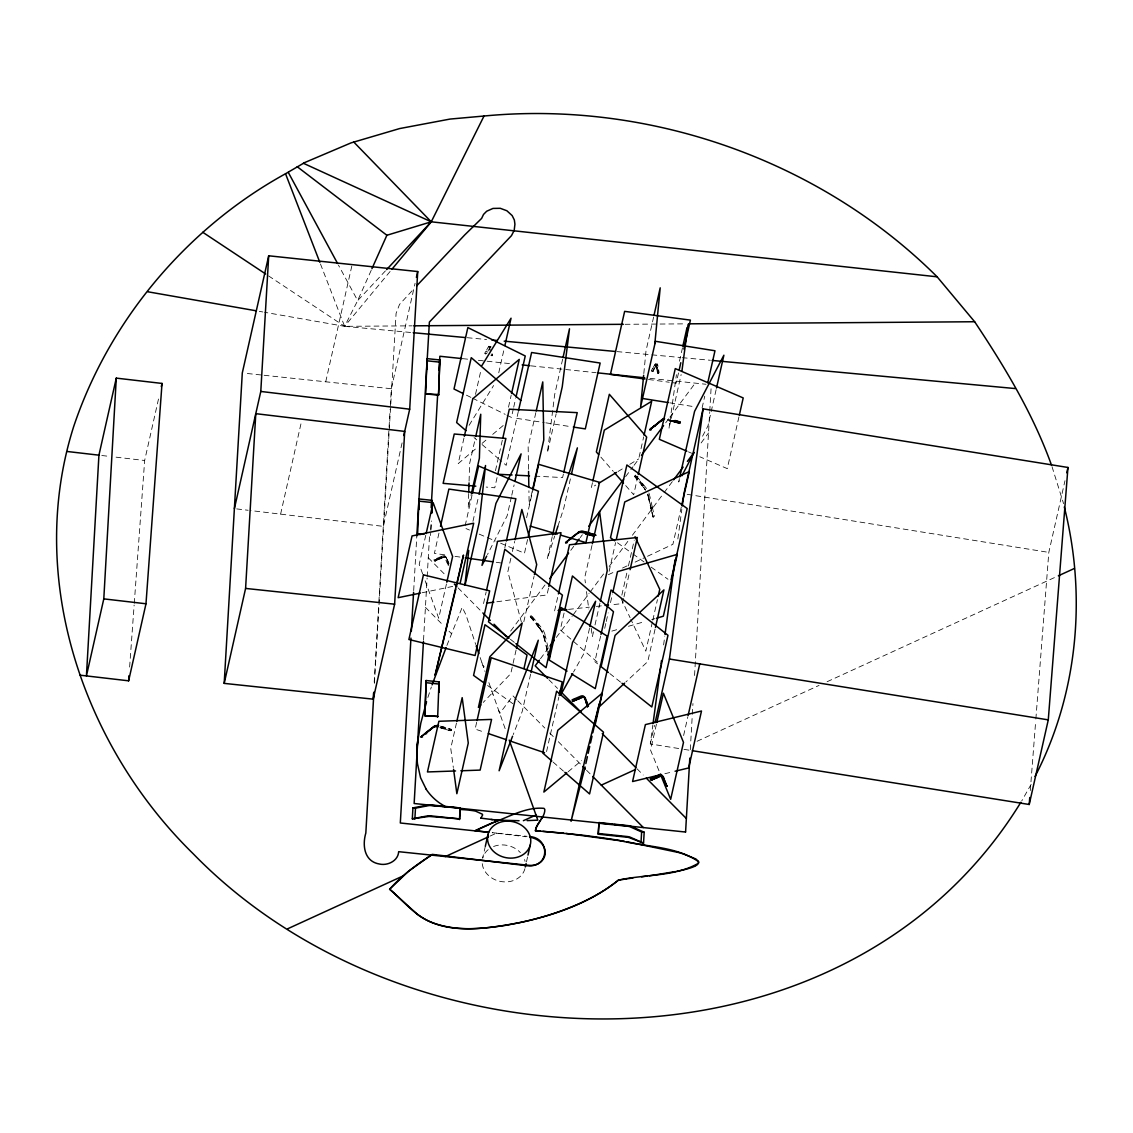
<?xml version="1.0" encoding="UTF-8"?>
<svg xmlns="http://www.w3.org/2000/svg" width="1133" height="1133" viewBox="0 0 1133 1133"><rect width="100%" height="100%" fill="white"/><g stroke="black" fill="none" stroke-linecap="round" stroke-linejoin="round"><path stroke-width="0.75" stroke-dasharray="5 3.75" d="M653.09 371.058L651.362 370.604L652.792 368.154L654.506 368.225L653.061 371.185L656.29 365.166M433.712 560.014L438.967 558.427M652.282 507.046L654.364 516.166L652.877 516.917L654.067 515.94M468.694 493.492L468.269 507.57L470.946 495.659M469.076 481.185L469.629 463.581L475.378 438.06M486.227 351.103L487.176 351.881M652.75 368.636L653.543 369.4L654.477 368.636M374.428 683.355L396.083 313.388L399.51 304.437L414.395 288.278M413.687 590.548L416.817 535.951M423.53 640.216L427.113 578.113M427.183 576.725L429.534 535.852M430.809 529.352L431.248 521.619M430.696 533.317L430.455 535.541M430.88 530.216L431.404 520.939M690.294 749.72L692.249 715.829M692.334 714.286L692.957 703.508M694.557 675.523L709.697 412.355M709.754 411.251L711.184 386.537M374.202 682.193L378.705 605.05M378.875 601.963L390.106 409.381M390.304 405.94L391.31 388.732L415.075 283.278M129.629 667.054L134.133 605.079M134.261 603.365L144.656 460.494L158.762 397.881M1030.294 790.537L1035.718 720.758M1035.859 719.016L1048.818 552.394L1064.978 480.732M448.229 565.466L447.521 562.719M643.813 373.564L645.994 350.89L653.67 316.815M656.715 367.234L657.707 373.366L656.715 367.234L657.565 367.262L658.67 373.38L657.933 366.412M657.565 367.262L657.636 368.055M487.941 351.103L489.909 347.364L488.394 349.984M669.702 423.19L669.008 428.401L670.906 419.989M669.929 421.462L676.429 374.683M678.724 748.516L650.3 743.942L652.863 724.837M663.612 644.932L664.774 636.236M677.86 538.954L681.825 509.425M487.133 352.632L486.496 353.765L484.825 353.085L486.255 350.621L487.969 350.706M280.602 514.141L301.336 422.142M325.723 381.793L351.797 266.085M402.102 442.876L383.294 526.363L250.435 510.544M425.781 535.243L419.21 564.404L422.751 574.19M438.967 533.077L434.392 553.386L448.13 555.354M434.845 561.161L441.388 558.045L440.765 557.507L433.939 560.594M463.964 438.018L458.185 463.624L476.766 447.889M475.506 394.369L480.888 370.477M492.274 353.878L492.515 355.592L491.212 355.677M446.444 583.934L438.712 618.25L425.116 580.719M498.747 372.814L504.128 348.922M472.008 495.277L464.643 528.006L469.487 530.046M472.957 521.35L478.678 495.957M508.49 407.2L511.181 395.247M495.461 470.691L502.386 439.944M497.061 477.588L494.767 487.799L486.156 487.063M513.32 408.886L511.408 417.426L506.748 415.117M513.716 407.186L515.628 398.646M518.291 411.605L506.196 465.351L499.497 459.559M456.472 723.01L450.75 748.346L453.327 767.537M483.536 603.577L486.184 591.808M511.394 496.948L507.117 515.883L487.487 554.547M511.776 495.22L514.113 484.882M504.822 547.791L505.969 542.721M535.838 412.653L528.148 446.813L528.544 469.671M510.87 558.257L507.839 571.712L521.322 621.805M512.385 551.516L514.665 541.432M476.667 722.273L475.138 729.071L485.051 732.456M532.227 491.184L529.153 504.836L528.913 490.773M526.618 517.71L532.439 491.864M562.648 359.147L554.66 394.61L547.409 452.648L556.161 413.814M527.581 539.478L524.48 553.258L496.976 541.659M516.096 649.974L510.771 673.639L483.21 702.446M523.814 621.762L534.054 576.329M530.357 616.692L531.221 615.474M530.938 616.055L538.911 625.756L538.005 626.053M563.37 474.132L562.605 477.545L534.748 476.129M552.253 536.674L547.211 559.051L554.703 536.065M485.335 846.252L482.658 858.148A21.782 18.326 12.7 0 1 488.323 849.523M570.395 478.877L563.795 508.151L557.903 526.222M548.499 588.211L546.984 594.938L495.532 601.949M530.612 674.206L522.186 711.581L513.221 734.595M554.604 610.871L558.045 595.618M592.474 482.686L591.327 487.771L595.774 485.066M564.078 613.066L560.283 629.92L601.34 665.623M591.978 545.44L584.713 577.646L585.393 582.872M546.559 751.576L558.81 697.206M526.463 861.873L527.61 856.775M589.514 628.348L583.778 653.769L573.525 672.053M593.48 631.747L592.332 636.831L591.214 628.121M595.009 624.963L599.98 602.926M609.115 571.329L615.601 542.565M634.707 476.526L635.259 475.803L643.261 485.575L642.354 485.873M639.083 457.222L643.671 436.871M643.261 485.575L635.571 475.308M658.57 373.408L657.749 373.196M600.632 636.066L594.853 661.672L597.573 663.825M637.879 476.101L633.687 494.739L624.637 484.372M604.71 628.362L605.872 623.207M606.254 621.493L608.194 612.896M610.517 602.6L612.443 594.004M621.861 595.108L626.889 572.774M628.433 565.905L634.239 540.144M623.589 598.507L622.456 603.606L610.276 604.909M623.971 596.822L629.707 571.4M679.46 361.229L682.491 347.774M678.511 372.941L676.203 383.166L671.005 382.472M671.288 418.318L681.145 374.584M679.432 478.579L678.653 482.021L680.282 478.905M652.396 621.975L645.824 651.163L630.826 619.284M652.792 620.247L657.437 599.64M702.092 407.965L704.74 396.182M681.301 507.074L672.903 544.307L642.992 558.399M655.072 629.141L647.764 661.573L625.912 681.939M716.113 389.695L707.955 425.895L701.44 438.372M650.3 743.942L654.492 725.375M656.404 724.284L650.569 750.159L660.298 773.952M738.928 416.902L727.273 468.623L699.783 456.755M683.61 735.544L687.788 716.962M427.877 697.475L431.376 686.938M446.898 645.456L462.193 607.302L465.946 614.822L475.676 644.408M653.033 371.256L651.517 371.298M371.213 270.32L357.674 300.585L344.616 326.332L264.527 312.269M1031.129 784.362L1021.782 800.847M651.093 508.731L652.735 516.549M490.136 346.981L490.221 346.825A16.953 1.912 -87.5 0 1 491.056 346.981M656.644 364.543L656.758 364.344A16.953 1.912 -87.5 0 1 657.834 365.336M656.574 367.843L656.857 364.755A16.797 1.898 -87.5 0 1 657.791 365.562L657.834 365.817M489.796 347.562L489.725 347.689A16.953 1.912 -87.5 0 0 488.507 346.74L488.125 347.406M489.768 347.973L490.022 347.165M654.577 365.081L655.044 364.274A16.953 1.912 -87.5 0 1 656.12 365.251M656.715 368.664L655.667 364.67L656.361 365.038M489.768 347.619L490.178 351.145M489.994 347.576L489.13 347.151L489.626 347.93M654.69 364.883L653.217 367.432M486.68 349.899L487.997 347.633M654.931 367.503L656.503 364.784M440.765 557.507L439.278 558.3M441.388 558.045L439.916 558.838M469.104 425.314L493.591 385.532M547.89 648.147L546.644 649.082L547.636 653.344M448.725 563.866C444.986 564.22 446.813 552.451 440.015 558.796L443.442 557.408M483.579 667.436L484.131 666.7L482.899 665.453M510.643 631.081L545.455 584.331M570.763 550.326L573.935 546.064M580.252 537.566L582.362 534.734M625.614 476.639L632.993 466.725M634.055 465.309L638.276 459.644M665.694 422.807L668.852 418.544M669.915 417.128L695.223 383.124M540.469 658.74L547.876 648.798M556.331 637.44L572.179 616.14M573.241 614.723L589.089 593.437M590.151 592.007L604.937 572.137M609.172 566.458L628.192 540.908M632.412 535.229L663.06 494.059M664.122 492.643L672.577 481.284M701.115 442.946L708.507 433.018M268.578 275.914L344.616 326.332L390.743 270.688M651.107 508.689L652.24 507.981M385.418 270.886L357.674 300.585L338.441 265.065M635.627 475.081L634.579 476.172L644.521 488.663A16.797 8.101 43.5 0 1 645.541 490.079M441.813 728.222L441.516 727.244C459.092 733.263 449.702 727.967 440.978 726.494M441.346 727.825L439.986 727.372M653.33 517.271L651.447 509.043L652.495 507.952M450.41 730.431L451.458 729.326L440.51 726.126M548.075 648.189L547.097 649.223L544.619 638.446M482.077 443.385L487.388 438.896M492.699 434.392L504.638 424.28M568.143 771.771L581.64 760.498M617.981 471.54L622.414 468.835M629.821 464.318L638.7 458.907M434.888 561.132L436.743 560.198L434.973 561.005M608.35 574.714L614.653 571.754M622.527 568.044L628.829 565.07M635.117 562.11L641.42 559.135M490.136 836.055L496.551 833.123L527.157 836.324M697.036 741.294L819.074 685.394M827.104 681.726L1056.749 576.541M441.162 556.53L433.769 559.702L435.015 560.778M441.219 556.501L442.267 556.076A16.953 4.914 -49.1 0 1 445.467 556.742L449.178 565.962M440.51 558.626L443.527 557.153A16.953 4.914 -49.1 0 1 446.728 557.818L448.923 563.313M442.422 557.804L434.562 561.132M443.13 557.62L443.343 557.549M611.848 631.109L616.834 629.665M628.461 626.294L645.088 621.493M651.73 619.567L655.044 618.604M664.873 773.712L673.37 771.658M422.113 592.743L452.931 586.37M568.525 609.384L589.401 607.146M596.355 606.396L603.308 605.645M546.8 649.251L546.488 648.501M320.469 263.989L344.616 326.332L412.1 325.837M625.076 324.293L685.111 323.854M485.717 354.119L484.839 353.425M488.946 346.415L490.66 346.5M490.886 355.196L492.6 355.28M655.483 363.948L657.197 364.019M657.423 372.729L659.137 372.799L658.146 367.106M344.616 326.332L411.562 332.55M467.193 337.705L486.581 339.503M616.975 351.598L680.423 357.49M682.179 357.66L710.377 360.266M462.632 358.651L469.629 359.388M478.381 360.308L511.649 363.806M530.924 365.846L595.93 372.686M649.988 378.365L673.951 380.886M676.259 381.127L706.029 384.271M247.334 373.508L262.445 375.108M264.116 375.278L391.31 388.732M496.551 833.123L492.204 832.67L526.052 836.763M101.786 455.508L107.508 456.174M116.076 457.166L144.656 460.494M236.67 508.901L248.141 510.275M648.501 379.484L669.277 382.246M455.013 556.345L460.154 557.096M496.24 562.28L501.395 563.03M516.761 418.36L544.18 422.567M545.894 422.836L571.599 426.787M669.787 402.824L693.58 406.605M683.964 749.352L688.991 750.159M687.179 494.314L1048.818 552.394M259.315 311.348L262.785 311.957M450.368 730.785L440.015 727.754M440.992 727.797C458.369 731.21 450.764 731.436 441.346 728.08M443.669 728.052L441.516 727.244M441.672 728.179L443.145 728.604M479.188 534.139L485.66 536.872M487.275 537.552L495.362 540.965M688.453 451.869L691.697 453.257M657.622 373.324L657.14 371.1M466.414 395.162L471.073 397.456M472.617 398.221L505.205 414.352M617.499 542.806L631.52 552.932M632.922 553.938L644.139 562.039M651.149 567.109L667.974 579.26M487.587 685.493L512.81 703.664M609.781 673.54L620.629 682.165M510.416 639.281L514.524 642.553M474.047 437.593L476.724 439.901M482.077 444.533L498.152 458.412M447.747 562.393L448.923 563.413M444.957 556.091L446.416 557.351M553.102 762.084L563.526 771.176M637.029 768.783L643.19 775M428.274 557.748L445.637 575.295M458.044 587.843L481.61 611.664M548.854 679.644L557.549 688.425M425.427 607.345L442.805 624.92M449.008 631.194L451.501 633.701M516.577 699.5L512.895 695.775L499.752 713.45L498.761 710.646M517.809 700.746L544.817 728.052M549.732 733.023L553.414 736.733M558.328 741.704L581.654 765.285M586.568 770.256L591.468 775.213M634.522 476.526L637.27 479.656L634.537 476.398M530.173 616.706L539.11 627.484M600.872 457.123L613.321 471.399M636.718 476.412L644.635 486.071M539.266 627.668L530.23 616.352L531.278 615.247L541.291 627.54A16.953 8.186 43.5 0 1 545.157 635.117L545.228 635.443M539.379 627.526L540.257 628.631A16.953 8.186 43.5 0 1 544.123 636.222L544.166 636.434M644.918 486.425L645.64 487.36A16.953 8.186 43.5 0 1 646.49 488.521M643.87 487.516L644.606 488.45A16.953 8.186 43.5 0 1 645.64 489.909M643.686 487.572L644.465 488.578M539.336 627.753L540.172 628.843A16.797 8.101 43.5 0 1 543.84 636.137L543.911 636.463M643.247 487.048L641.122 484.372L643.247 487.176M538.897 627.229L536.773 624.538L541.631 631.194L543.982 636.774M644.507 488.776L645.286 489.895M621.082 598.55L630.075 617.683M446.742 558.796L448.725 563.71M446.813 558.937L446.529 558.243A16.797 4.872 -49.1 0 0 443.47 557.365M505.148 728.661L492.813 693.835M488.875 682.618L491.991 691.484M491.835 691.031L492.997 694.345M481.893 662.55L484.981 671.458M480.165 657.565L481.978 662.819M1052.033 466.725L1063.59 503.675M647.679 494.71L648.288 496.381M651.433 508.972L651.163 507.839M649.549 495.163L649.535 495.05A16.953 8.186 43.5 0 0 648.869 492.94M652.268 506.961L650.016 497.16M544.534 638.021L544.293 637.029M649.96 496.92L649.691 495.758M651.277 508.292L648.614 496.679M648.26 496.282L648.189 495.957A16.797 8.101 43.5 0 0 647.623 494.13M648.685 498.123L648.359 496.707M650.824 507.471L651.022 508.306M648.147 496.58L653.019 517.045M545.624 637.171L545.27 635.655M548.004 647.524L545.667 637.341M543.798 636.746L546.715 648.713M648.742 498.364L651.05 508.462M544.477 638.955L544.01 636.888M648.543 496.367L648.458 496.042A16.953 8.186 43.5 0 0 647.963 494.385M491.708 353.963L492.034 355.875M489.753 348.638L489.895 349.516M586.512 591.568L588.749 608.973M490.362 346.981A16.797 1.898 -87.5 0 1 490.816 346.967M524.933 868.671A21.782 18.326 12.7 0 1 502.344 881.729A21.782 18.326 12.7 0 1 482.233 863.516M493.577 846.493A21.782 18.326 12.7 0 1 520.373 852.611M524.551 859.536A21.782 18.326 12.7 0 1 525.061 861.406"/><path stroke-width="1.5" d="M572.264 700.024L579.94 698.126L578.453 698.905M650.328 779.022L660.072 776.402M416.986 750.797L416.944 754.89M468.75 491.736L469.034 482.941M416.986 750.938L417.341 744.848M417.001 750.287L417.086 748.403M419.026 509.453L418.828 501.126L431.673 502.471L431.786 500.304L418.941 498.959L417.61 534.195L420.825 534.535M427.099 369.103L426.886 360.79L439.731 362.135L438.528 395.205L425.682 393.859L427.014 358.623L439.859 359.968L438.528 395.205M439.08 692.362L438.995 681.868L426.15 680.522L424.818 715.759L437.82 716.424L424.818 715.759M116.288 378.125L98.925 455.169L86.434 675.919L103.797 598.875L116.288 378.125L162.019 383.436L145.987 603.776L128.624 680.82L80.117 675.183M224.192 683.383L245.592 588.424L255.789 413.672L404.693 431.404L394.624 604.186L373.21 699.16L224.192 683.383L242.292 372.969L268.705 255.789L417.723 271.552L409.693 409.183L403.759 435.554M234.389 508.632L260.788 391.451L268.705 255.789M373.918 692.136L365.832 833.038C362.121 845.685 364.415 861.448 379.258 863.983C387.528 865.994 398.193 860.924 398.66 851.676L527.567 865.173C549.802 868.43 550.369 837.712 529.536 836.579M410.953 638.091L400.317 822.997L487.856 832.217M411.35 631.053L413.573 592.304M416.817 535.951L429.393 322.069L511.479 235.65L514.184 230.41L514.92 224.207L514.354 220L512.158 215.582L506.862 210.752L500.262 208.302L492.968 208.43L486.68 211.234L483.536 214.42L481.624 218.414L464.672 234.984L416.675 285.842M412.313 818.805L412.936 807.886L427.835 805.039A6.472 3.47 3.3 0 1 431.163 804.912L460.267 807.971L459.63 818.904L430.384 816.525A5.183 2.776 3.3 0 0 427.707 816.624L412.313 818.805L427.198 815.958A6.472 3.47 3.3 0 1 430.54 815.831L459.63 818.904M423.459 641.49L414.14 803.509L428.161 804.954M431.163 507.683L437.635 394.992M439.052 370.364L439.859 356.258L461.91 358.58M439.731 362.135L439.859 359.968M431.786 512.343L431.786 500.304M431.857 513.207L432.084 507.924M414.862 819.074L415.485 808.155L428.345 805.69A5.183 2.776 3.3 0 1 431.022 805.591L460.267 807.971M424.974 715.079L426.15 680.522M437.664 717.104L438.995 681.868M459.488 819.584L460.111 808.65M598.224 834.185L599.003 822.572L628.107 825.631A6.472 3.47 3.3 0 1 631.237 826.439L644.181 832.217L643.544 843.136L629.821 837.882A5.183 2.776 3.3 0 0 627.314 837.245L598.224 834.185L599.003 822.572M640.995 842.867L641.632 831.948L630.458 826.963A5.183 2.776 3.3 0 0 627.951 826.311L598.847 823.252M685.592 831.948L689.813 758.09M373.21 699.16L373.578 692.985M417.142 747.568L417.553 742.611M128.624 680.82L128.992 675.665M692.348 750.697L1029.217 804.487L1029.755 797.519M1029.217 804.487L1048.28 719.866L1067.966 467.462L703.069 408.857L683.921 493.79L682.293 505.955M417.383 744.409L417.709 741.124M643.643 375.306L640.641 406.69L655.483 341.302L714.98 350.763L707.771 382.727M654.846 343.639L660.199 287.839L654.053 315.101M417.61 742.087L420.81 723.123L426.546 701.724M464.927 584.883L468.75 550.454M681.896 371.213L688.099 324.335M653.104 723.109L660.808 665.779M661.035 664.037L661.502 660.567M665.014 634.508L675.056 559.801M655.086 722.712L669.433 659.024L703.069 408.857M161.297 386.65L162.019 383.436M416.406 277.415L417.723 271.552M425.682 393.859L438.683 394.525M417.61 534.195L424.181 534.181M426.164 533.53L433.132 502.655L452.619 556.487L446.827 582.22M440.496 526.307L448.88 489.074L515.883 498.718L506.352 541.022M464.346 436.304L472.815 398.731L519.254 359.388L511.564 393.533M475.761 436.361L480.746 414.239L479.386 458.228L471.328 493.96M504.907 345.508L511.054 318.203L482.049 365.35M472.404 493.549L478.608 465.989L538.444 491.255L528.36 536.036M455.806 589.075L435.072 675.325L463.482 555.057L456.571 585.676M479.061 494.271L485.547 465.507L479.231 522.299L465.111 584.911M460.154 583.24L473.693 523.205L412.058 535.937L398.15 597.686L420.4 593.097M502.769 438.244L509.312 409.211L577.235 412.653L563.767 472.433M497.826 474.189L505.885 438.457L454.248 434.01L443.13 483.352L475.832 486.17M516.025 396.947L525.245 355.974L467.858 327.579L454.007 389.016L463.312 393.618M518.503 410.698L531.604 352.505L600.15 363.042L585.308 428.897L573.312 427.056M456.84 721.31L462.179 697.659L468.269 743.036L456.854 793.709L453.568 769.279M486.567 590.123L497.557 541.333L561.005 532.694L548.868 586.526M514.892 481.44L521.095 453.88L495.957 503.364L481.992 565.367L486.694 556.091M536.221 410.953L542.764 381.92L543.783 439.944L532.623 489.47M515.033 539.747L521.86 509.453L536.702 564.56L534.436 574.658M477.05 720.574L491.212 657.707L562.251 681.91L559.192 695.506M532.822 490.15L538.642 464.318L599.513 482.346L585.931 542.622L560.566 535.102M563.03 357.462L569.502 328.754L562.251 386.792L556.544 412.129M516.478 648.288L522.186 622.952L489.838 656.772L478.409 707.459L480.817 704.953M552.635 534.946L560.793 498.775L577.377 447.875L571.556 473.707M523.984 668.527L527.029 655.001L484.995 624.722L473.566 675.41L484.782 683.482M485.335 846.252L488.011 834.37M530.995 672.506L538.274 640.23L515.203 699.401L499.115 770.766L512.569 736.238M558.427 593.933L569.502 544.775L637.341 537.495L630.09 569.701M592.856 480.987L604.314 430.143L651.687 401.28L644.054 435.185M564.843 609.696L572.434 575.975L613.491 611.678L601.34 665.623M592.361 543.755L599.612 511.549L607.231 570.72L600.363 601.226M525.315 866.972L526.08 863.573M527.992 855.075L530.286 844.878A21.782 18.326 12.7 0 0 502.556 821.623A21.782 18.326 12.7 0 0 494.611 852.37A21.782 18.326 12.7 0 0 530.286 844.878M572.491 700.661L573.383 701.228M589.896 626.648L595.618 601.226L572.562 642.369L560.722 694.926L572.675 673.583M616.366 539.181L624.75 501.947L689.303 471.54L681.684 505.389M601.014 634.367L611.013 589.981L667.974 635.287L651.815 706.978L621.989 683.256M638.261 474.401L646.674 437.111L609.342 394.312L596.355 451.94L598.606 454.531M612.84 592.29L617.485 571.669L677.293 554.363L663.357 616.196L656.715 618.122M585.86 763.557L587.404 756.717M588.169 753.303L589.712 746.463M590.477 743.036L592.021 736.209M592.8 732.782L599.343 703.72L585.308 758.062L571.06 821.326L585.095 766.984M594.952 725.687L602.303 693.084L557.79 730.289L543.868 792.066L566.797 772.89M682.873 346.089L687.037 327.593M679.276 369.528L680.806 362.716M683.879 349.077L690.408 320.115L624.637 311.363L610.418 374.414L645.045 379.017M679.828 476.851L694.586 411.336L723.888 355.21L716.509 387.968M658.202 596.199L659.76 589.33L635.018 536.702M655.455 627.427L663.924 589.882L615.077 635.401L598.918 707.091L624.623 683.128M671.161 579.6L687.179 508.519L626.889 464.969L610.489 537.736L614.695 540.781M656.786 722.557L663.4 693.226L683.496 742.384L670.665 799.317L660.298 773.952M651.461 780.17L650.569 779.589M739.325 415.174L743.206 397.938L675.268 368.607L659.335 439.292L686.839 451.161M688.085 715.645L699.755 663.881M1066.762 472.773L1067.966 467.462M555.227 534.422L557.903 526.222M432.098 684.856L446.09 647.566M371.921 268.719L386.877 235.267L431.248 221.813L937.133 276.82L974.649 321.744C1004.702 366.851 1033.084 413.927 1051.495 465.111M1035.024 776.502C1077.681 694.317 1086.859 596.454 1064.298 506.975M391.876 269.328L431.248 221.813L484.032 116.019C648.685 100.228 819.697 159.895 937.133 276.82M681.91 475.789L694.118 452.393M542.537 817.006L540.923 819.669M579.317 697.588L577.83 698.367M657.395 776.516L655.908 777.295M586.073 702.8L588.254 706.185M664.15 781.728L666.785 786.274L665.538 785.197M1020.875 802.277C846.861 1085.57 412.171 1078.658 193.205 853.772C82.596 745.486 25.847 577.306 73.631 426.702C109.264 320.186 187.172 227.832 285.53 173.746L304.692 162.571L351.046 142.885L399.637 128.567L449.999 119.078L484.032 116.019M540.384 820.519L537.339 825.447A35.279 29.656 12.5 0 0 536.036 828.025L535.427 830.829L540.427 831.14M549.675 578.651L568.653 553.159M574.983 544.647L579.204 538.982M588.693 526.236L623.504 479.471M641.434 455.395L663.584 425.64M539.421 660.157L535.187 665.836L547.607 678.384M549.987 645.952L554.221 640.272M673.625 479.868L683.142 467.079M687.377 461.4L693.708 452.888M679.715 423.062L680.168 422.255L674.956 420.725M386.622 269.597L431.248 221.813L353.765 142.036M660.199 421.334L649.691 429.69L654.492 425.881M654.279 426.036L662.479 419.267A16.953 8.186 43.5 0 1 664.434 418.403M571.358 537.821L565.565 542.707L571.159 538.26M679.177 423.119L680.211 422.028L674.999 420.499M571.188 537.963L570.111 539.081L576.796 533.983M587.772 534.323L585.634 533.516L594.131 535.3M426.73 732.116L420.924 736.988L426.518 732.541M426.518 732.272L425.47 733.377L430.937 729.043M547.933 654.024L548.981 657.437L550.015 656.347L548.896 651.418M480.93 818.111L482.587 815.052A2.507 2.11 12.7 0 0 482.29 814.16L475.563 811.115A46.651 39.258 12.7 0 0 473.169 810.69A100.001 84.154 12.7 0 0 461.967 809.571L459.814 809.429M587.475 706.27L587.461 707.148M666.785 786.274L663.159 777.252A16.797 4.872 -49.1 0 0 660.1 776.374M660.624 421.009L661.431 420.357A16.953 8.186 43.5 0 1 664.42 419.366M578.085 532.963L578.581 532.567A16.797 8.101 43.5 0 1 584.033 531.759L596.029 535.272M426.773 732.074L431.985 727.938M576.768 533.799L577.306 533.374A16.953 8.186 43.5 0 1 583.028 532.637L585.917 533.459M432.523 727.981L432.679 727.655A16.953 8.186 43.5 0 1 437.876 726.82M661.19 420.754L662.706 419.55A16.797 8.101 43.5 0 1 664.533 418.7M650.724 428.6L655.441 425.314L654.477 426.518M660.921 420.98L656.163 424.748M571.655 537.594L576.612 533.657M426.277 732.739L426.645 733.646L425.64 733.702M430.639 729.482L427.41 732.045M431.22 729.015L432.155 728.278M577.533 532.921L578.354 532.269A16.953 8.186 43.5 0 1 584.076 531.533L594.783 534.663M432.905 727.216L433.712 726.565A16.953 8.186 43.5 0 1 438.655 725.687M431.857 728.307L433.953 726.848A16.797 8.101 43.5 0 1 437.904 725.856M598.734 483.267L616.494 472.433M287.824 928.72L403.107 875.922L401.28 877.537A163.86 137.716 12.5 0 0 389.596 889.292A150.292 126.315 12.5 0 1 396.408 895.382L417.539 914.487A68.277 57.386 12.5 0 0 419.706 916.016C444.773 932.983 477.064 929.485 505.375 925.364C545.412 918.24 586.129 905.848 618.377 880.171L620.445 879.831M445.326 856.576L488.535 836.791M523.375 820.689L535.994 815.052L509.213 740.09M592.701 776.459L601.297 785.141L635.471 769.491M1058.349 575.805L1074.41 568.454M580.039 698.07L581.994 697.475A16.797 4.872 -49.1 0 1 585.025 698.183L586.936 702.927M580.917 697.9L573.114 701.2M656.531 777.847L658.018 777.054L651.192 780.127M658.981 776.827L651.588 780.014M573.156 701.044L579.94 698.126M493.45 822.544L475.18 830.829L478.367 831.211M494.909 821.935L499.2 820.136L497.656 820.037M581.498 697.446L582.065 697.234A16.953 4.914 -49.1 0 1 585.265 697.886L585.549 698.608M659.576 776.374L660.142 776.162A16.953 4.914 -49.1 0 1 663.343 776.813L665.312 782.606M661.474 774.533L632.568 781.543L645.399 724.61L701.497 711L688.666 767.947L675.07 771.233M676.698 871.334L678.922 870.88A148.097 124.474 12.5 0 0 684.445 869.634L686.57 869.082A76.832 64.581 12.5 0 0 689.006 868.388A41.893 35.208 12.5 0 0 694.642 866.334M675.594 871.546L654.817 874.959M621.521 879.661L627.186 878.811M628.348 878.641L632.88 878.004M653.727 875.115L649.308 875.738M641.561 876.815L647.099 876.05M486.963 603.11L493.818 602.175M558.087 610.503L566.783 609.568M605.05 605.461L608.534 605.093M455.565 770.964L427.453 771.955L438.882 721.282L491.58 719.413L480.151 770.1L460.834 770.78M527.1 820.604L537.821 820.165L535.994 815.052M413.8 325.822L623.306 324.307M688.637 323.826L974.649 321.744M519.07 820.731L499.554 820.165M498.18 474.274L512.102 474.982M515.586 475.166L529.522 475.874M498.69 820.108L495.079 819.839M497.146 819.995L496.112 819.924M542.962 831.325L563.583 833.152M494.399 819.782L495.263 819.853M494.569 819.796L492.515 819.612M413.248 332.705L465.436 337.549M491.864 339.999L497.146 340.481M504.199 341.146L615.219 351.442M712.133 360.436L1015.239 388.562M492.685 819.626L480.902 818.139M492.005 819.556L490.971 819.456M522.157 364.911L529.762 365.718M597.459 372.842L644.734 377.813M245.592 588.424L394.624 604.186M426.022 682.689L438.882 684.035M431.659 805.322L438.669 806.059M442.167 806.427L612.018 824.3M614.072 824.484L685.564 832.047M412.936 807.886L415.485 808.155M641.632 831.948L644.181 832.217M598.38 833.491L627.47 836.565A6.472 3.47 3.3 0 1 630.599 837.358L643.544 843.136M566.146 833.421L624.41 841.323M67.413 451.515L98.925 455.169M103.797 598.875L145.987 603.776M260.788 391.451L409.693 409.183M488.776 832.288L475.223 830.659A482.049 405.642 12.7 0 1 492.161 822.94C508.844 817.091 525.967 806.639 543.967 808.353L544.817 809.429C545.086 817.516 536.419 822.799 535.456 830.673L581.583 835.063A890 748.941 12.7 0 1 619.085 840.374C644.932 847.002 676.245 846.025 698.523 861.675A2.818 2.379 12.5 0 1 698.622 862.709L697.376 864.621A14.162 11.897 12.5 0 1 694.6 866.278M465.309 557.833L492.813 561.784M642.595 398.49L668.088 402.555M669.433 659.024L1048.28 719.866M626.946 841.748L678.469 852.498A150.462 126.457 12.5 0 1 683.284 853.9L695.889 858.984L698.424 861.448L698.452 863.247C674.829 876.885 644.719 874.223 618.391 880.143C599.116 895.891 576.003 906.103 552.536 913.906A306.151 257.63 12.7 0 1 520.259 922.531C491.17 927.927 459.601 933.365 431.163 922.191C414.395 915.322 403.121 900.565 389.667 889.136L408.616 871.15L432.183 854.367L527.213 865.768A16.995 14.304 12.7 0 0 545.157 853.645A16.995 14.304 12.7 0 0 529.805 837.216M147.885 291.79L255.831 310.739M667.776 419.791L679.545 423.26M672.818 420.867L679.814 422.921L669.759 420.499L671.911 421.306M586.497 533.246L594.159 535.484M585.634 533.516L593.876 535.824M585.973 533.785L594.4 536.263M588.296 533.77L586.158 532.963M530.131 526.094L557.195 534.11M488.351 733.575L506.522 739.764M509.822 740.897L544.52 752.709M303.417 163.279L431.248 221.813M549.717 656.12L548.613 657.168M446.388 807.277L439.632 803.056A52.515 44.187 12.7 0 1 426.206 789.29M567.052 671.118L549.208 660.057L561.047 607.515L607.132 636.08L595.278 688.623L571.499 673.88M202.765 232.279L265.646 273.974M650.002 429.917L651.107 429.832L651.064 428.841M565.863 542.919L567.109 542.679L566.599 541.602M421.235 737.215L422.482 736.974L421.972 735.898M297.214 166.721L386.877 235.267M600.278 665.992L608.421 672.464M509.043 638.191L488.479 621.805L504.822 549.264L562.421 595.151L546.064 667.691L515.897 643.643M520.812 400.459L471.257 357.66L456.627 422.552L466.003 430.653M587.73 706.043L586.271 702.403L588.509 705.93M573.567 700.845L572.321 699.769L580.818 696.144A16.953 4.914 -49.1 0 1 584.019 696.809L586.257 702.361M667.054 786.047L664.349 781.331L665.609 782.45M651.645 779.787L650.384 778.697L658.896 775.085A16.953 4.914 -49.1 0 1 662.097 775.737L663.98 780.439M551.799 760.937L542.679 752.978L556.6 691.201L603.492 732.173L589.571 793.95L564.829 772.324M646.277 778.116L686.357 818.536M601.297 785.141L643.332 827.543M454.333 584.076L456.811 586.582M482.856 612.925L490.306 620.445M494.016 624.212L506.423 636.746M560.028 690.946L581.144 712.289M602.246 733.632L635.783 767.523M582.872 766.531L585.336 769.01M614.454 472.688L623.504 483.069M426.22 789.29L420.584 777.762L417.468 763.755A125.31 105.44 12.7 0 1 417.001 750.938M570.281 539.421L571.344 538.373M288.292 172.4L337.606 263.522M587.376 703.111L585.52 699.415M285.53 173.746L319.846 262.346M477.22 648.94L478.806 653.614M476.186 645.923L477.46 649.662M548.23 654.152L548.981 657.437M528.573 471.427L528.842 487.261M403.022 875.851A282.584 237.803 12.7 0 1 431.333 855.188M423.445 574.87L408.886 639.508L475.095 655.511L489.668 590.888L423.445 574.87"/></g></svg>
